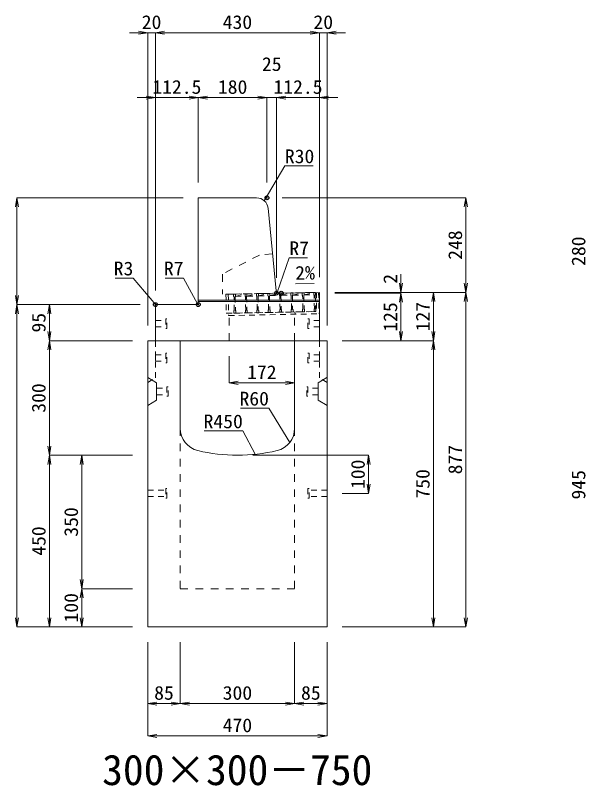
# Model space of a CAD drawing. Units: millimetres at full size; some dimension numbers follow another scale. Extents: x -18734 to 51600, y -18820 to 17820.
# Drawn here: x 3318 to 4813, y 12934 to 14953 of the extents above; entities that cross this region are included whole.
import ezdxf
from ezdxf.enums import TextEntityAlignment as Align

# ---------------------------------------------------------------- set-up
doc = ezdxf.new("R2010")
doc.units = ezdxf.units.MM
doc.header["$LTSCALE"] = 20
doc.header["$PDMODE"] = 32
doc.header["$PDSIZE"] = 10
doc.linetypes.add('USER1', pattern=[2, 1, -1])
doc.linetypes.add('USER2', pattern=[1.35, 0.75, -0.6])
for name, color, linetype, lineweight in [('インサート', 3, 'USER2', 9), ('グレーチング', 7, 'USER2', 5), ('受枠', 3, 'USER2', 9), ('寸法線', 7, 'Continuous', 13), ('引出線', 4, 'Continuous', 13), ('本体', 2, 'Continuous', 13), ('目地', 132, 'Continuous', 5)]:
    doc.layers.add(name, color=color, linetype=linetype, lineweight=lineweight)
doc.layers.add('作業エリア', color=11, linetype='Continuous')
doc.layers.add('文字', color=7, linetype='Continuous')
doc.styles.add('ＭＳ 明朝', font='')
doc.styles.get('ＭＳ 明朝').set_extended_font_data('MS Mincho')

# ---------------------------------------------------------------- blocks, each defined once
blk = doc.blocks.new('open_arrow')
at = {"color": 0, "linetype": 'Continuous', "lineweight": -2}
blk.add_lwpolyline([(7.5, 1.25), (0, 0), (7.5, -1.25)], dxfattribs=at)

msp = doc.modelspace()

# ---------------------------------------------------------------- linework, layer by layer
at = {"layer": 'インサート'}
for p, q in [((3685, 14153.5), (3712, 14153.5)), ((3685, 14153.5), (3685, 14136.5)), ((3715, 14157.5), (3712, 14157.5)), ((3712, 14157.5), (3712, 14132.5)), ((3715, 14132.5), (3715, 14157.5)), ((4085, 14157.5), (4088, 14157.5)), ((4085, 14132.5), (4085, 14157.5)), ((4088, 14157.5), (4088, 14132.5)), ((4115, 14153.5), (4088, 14153.5)), ((4115, 14153.5), (4115, 14136.5)), ((3685, 14136.5), (3712, 14136.5)), ((3712, 14132.5), (3715, 14132.5)), ((4088, 14132.5), (4085, 14132.5)), ((4115, 14136.5), (4088, 14136.5)), ((3685, 14063.5), (3712, 14063.5)), ((3685, 14063.5), (3685, 14046.5)), ((3715, 14067.5), (3712, 14067.5)), ((3712, 14067.5), (3712, 14042.5)), ((3715, 14042.5), (3715, 14067.5)), ((4085, 14067.5), (4088, 14067.5)), ((4085, 14042.5), (4085, 14067.5)), ((4088, 14067.5), (4088, 14042.5)), ((4115, 14063.5), (4088, 14063.5)), ((4115, 14063.5), (4115, 14046.5)), ((3685, 14046.5), (3712, 14046.5)), ((3712, 14042.5), (3715, 14042.5)), ((4088, 14042.5), (4085, 14042.5)), ((4115, 14046.5), (4088, 14046.5)), ((3718.2, 13979.5), (3715.2, 13979.5)), ((3715.2, 13979.5), (3715.2, 13954.5)), ((3718.2, 13954.5), (3718.2, 13979.5)), ((4081.8, 13979.5), (4084.8, 13979.5)), ((4081.8, 13954.5), (4081.8, 13979.5)), ((4084.8, 13979.5), (4084.8, 13954.5)), ((3688.2, 13975.5), (3715.2, 13975.5)), ((3688.2, 13975.5), (3688.2, 13958.5)), ((3688.2, 13958.5), (3715.2, 13958.5)), ((4111.8, 13975.5), (4084.8, 13975.5)), ((4111.8, 13958.5), (4084.8, 13958.5)), ((4111.8, 13975.5), (4111.8, 13958.5)), ((3715.2, 13954.5), (3718.2, 13954.5)), ((4084.8, 13954.5), (4081.8, 13954.5)), ((3665, 13708.5), (3712, 13708.5)), ((3665, 13708.5), (3665, 13691.5)), ((3715, 13712.5), (3712, 13712.5)), ((3712, 13712.5), (3712, 13687.5)), ((3715, 13687.5), (3715, 13712.5)), ((4088, 13712.5), (4085, 13712.5)), ((4085, 13712.5), (4085, 13687.5)), ((4088, 13687.5), (4088, 13712.5)), ((4135, 13708.5), (4088, 13708.5)), ((4135, 13691.5), (4135, 13708.5)), ((3665, 13691.5), (3712, 13691.5)), ((3712, 13687.5), (3715, 13687.5)), ((4085, 13687.5), (4088, 13687.5)), ((4135, 13691.5), (4088, 13691.5))]:
    msp.add_line(p, q, dxfattribs=at)
at = {"layer": 'グレーチング'}
for p, q in [((3889.92, 14222.5), (4104.88, 14226.8)), ((3895.04, 14216.6), (3919.92, 14223.1)), ((3925.04, 14217.2), (3949.91, 14223.7)), ((3955.03, 14217.8), (3979.91, 14224.3)), ((3955.03, 14217.8), (3980.03, 14218.3)), ((3985.03, 14218.4), (4009.9, 14224.9)), ((3985.03, 14218.4), (4010.02, 14218.9)), ((4015.02, 14219), (4039.89, 14225.5)), ((4015.02, 14219), (4040.01, 14219.5)), ((4045.01, 14219.6), (4069.89, 14226.1)), ((4045.01, 14219.6), (4070.01, 14220.1)), ((4075.01, 14220.2), (4099.88, 14226.7)), ((4075.01, 14220.2), (4100, 14220.7)), ((3895.04, 14216.6), (3920.04, 14217.1)), ((3925.04, 14217.2), (3950.03, 14217.7)), ((3890.92, 14172.51), (4105.88, 14176.81))]:
    msp.add_line(p, q, dxfattribs=at)
for points in [[(3889.92, 14222.5), (3894.92, 14222.6), (3895.04, 14216.6), (3894.06, 14215.58), (3894.78, 14179.59), (3895.8, 14178.61), (3895.92, 14172.61), (3890.92, 14172.51), (3890.8, 14178.51), (3891.78, 14179.53), (3891.06, 14215.52), (3890.04, 14216.5)], [(3919.92, 14223.1), (3924.92, 14223.2), (3925.04, 14217.2), (3924.06, 14216.18), (3924.78, 14180.19), (3925.8, 14179.21), (3925.92, 14173.21), (3920.92, 14173.11), (3920.8, 14179.11), (3921.78, 14180.13), (3921.06, 14216.12), (3920.04, 14217.1)], [(3949.91, 14223.7), (3954.91, 14223.8), (3955.03, 14217.8), (3954.05, 14216.78), (3954.77, 14180.79), (3955.79, 14179.81), (3955.91, 14173.81), (3950.91, 14173.71), (3950.79, 14179.71), (3951.77, 14180.73), (3951.05, 14216.72), (3950.03, 14217.7)], [(3979.91, 14224.3), (3984.91, 14224.4), (3985.03, 14218.4), (3984.05, 14217.38), (3984.77, 14181.39), (3985.79, 14180.41), (3985.91, 14174.41), (3980.91, 14174.31), (3980.79, 14180.31), (3981.77, 14181.33), (3981.05, 14217.32), (3980.03, 14218.3)], [(4009.9, 14224.9), (4014.9, 14225), (4015.02, 14219), (4014.04, 14217.98), (4014.76, 14181.99), (4015.78, 14181.01), (4015.9, 14175.01), (4010.9, 14174.91), (4010.78, 14180.91), (4011.76, 14181.93), (4011.04, 14217.92), (4010.02, 14218.9)], [(4039.89, 14225.5), (4044.89, 14225.6), (4045.01, 14219.6), (4044.03, 14218.58), (4044.75, 14182.59), (4045.77, 14181.61), (4045.89, 14175.61), (4040.89, 14175.51), (4040.77, 14181.51), (4041.75, 14182.53), (4041.03, 14218.52), (4040.01, 14219.5)], [(4069.89, 14226.1), (4074.89, 14226.2), (4075.01, 14220.2), (4074.03, 14219.18), (4074.75, 14183.19), (4075.77, 14182.21), (4075.89, 14176.21), (4070.89, 14176.11), (4070.77, 14182.11), (4071.75, 14183.13), (4071.03, 14219.12), (4070.01, 14220.1)], [(4099.88, 14226.7), (4104.88, 14226.8), (4105, 14220.8), (4104.02, 14219.78), (4104.74, 14183.79), (4105.76, 14182.81), (4105.88, 14176.81), (4100.88, 14176.71), (4100.76, 14182.71), (4101.74, 14183.73), (4101.02, 14219.72), (4100, 14220.7)]]:
    msp.add_lwpolyline(points, close=True, dxfattribs=at)
at = {"layer": '作業エリア'}
for p in [(3977.5, 14475), (4002.5, 14225), (4015, 14225), (3685, 14195), (3797.5, 14195)]:
    msp.add_point(p, dxfattribs=at)
at = {"layer": '受枠'}
for p, q in [((3869.93, 14222.1), (4112.88, 14226.96)), ((3869.93, 14222.1), (3870.93, 14172.11)), ((3875.93, 14222.22), (3877.05, 14166.23)), ((4106.88, 14226.84), (4107.88, 14176.85)), ((4112.88, 14226.96), (4114, 14170.97)), ((3870.93, 14172.11), (4107.88, 14176.85)), ((3877.05, 14166.23), (4114, 14170.97)), ((4050.89, 14175.71), (4051.01, 14169.71))]:
    msp.add_line(p, q, dxfattribs=at)
at = {"layer": '寸法線'}
for p, q in [((3733, 14907.69), (3617, 14907.69)), ((3665, 14140), (3665, 14907.69)), ((3685, 14907.69), (4115, 14907.69)), ((3685, 14232), (3685, 14907.69)), ((3685, 14232), (3685, 14907.69)), ((4067, 14907.69), (4183, 14907.69)), ((4115, 14267), (4115, 14907.69)), ((4115, 14267), (4115, 14907.69)), ((4135, 14140), (4135, 14907.69)), ((3637, 14737.69), (3797.5, 14737.69)), ((3685, 14232), (3685, 14737.69)), ((3797.5, 14737.69), (3977.5, 14737.69)), ((3797.5, 14515), (3797.5, 14737.69)), ((3797.5, 14515), (3797.5, 14737.69)), ((3929.5, 14737.69), (4050.5, 14737.69)), ((3977.5, 14515), (3977.5, 14737.69)), ((3977.5, 14515), (3977.5, 14737.69)), ((4002.5, 14265), (4002.5, 14737.69)), ((4002.5, 14737.69), (4163, 14737.69)), ((4002.5, 14265), (4002.5, 14737.69)), ((4115, 14267), (4115, 14737.69)), ((3322.06, 14195), (3322.06, 14475)), ((3757.5, 14475), (3322.06, 14475)), ((4017.5, 14475), (4498.78, 14475)), ((4498.78, 14227), (4498.78, 14475)), ((4328.78, 14177), (4328.78, 14275)), ((4155, 14227), (4498.78, 14227)), ((4155, 14227), (4413.78, 14227)), ((4155, 14227), (4328.78, 14227)), ((4155, 14227), (4498.78, 14227)), ((4155, 14225), (4328.78, 14225)), ((4155, 14225), (4328.78, 14225)), ((4328.78, 14100), (4328.78, 14225)), ((4413.78, 14100), (4413.78, 14227)), ((4498.78, 14227), (4498.78, 13350)), ((3322.06, 13350), (3322.06, 14195)), ((3645, 14195), (3322.06, 14195)), ((3645, 14195), (3322.06, 14195)), ((3407.06, 14100), (3407.06, 14195)), ((3645, 14195), (3407.06, 14195)), ((3407.06, 14100), (3407.06, 13800)), ((3625, 14100), (3407.06, 14100)), ((3625, 14100), (3407.06, 14100)), ((4175, 14100), (4413.78, 14100)), ((4175, 14100), (4413.78, 14100)), ((4175, 14100), (4328.78, 14100)), ((4413.78, 14100), (4413.78, 13350)), ((3878, 14060), (3878, 13989.77)), ((3878, 13989.77), (4050, 13989.77)), ((3625, 13800), (3407.06, 13800)), ((3407.06, 13350), (3407.06, 13800)), ((3625, 13800), (3407.06, 13800)), ((3492.06, 13800), (3492.06, 13450)), ((3625, 13800), (3492.06, 13800)), ((3940, 13800), (4243.78, 13800)), ((4243.78, 13800), (4243.78, 13700)), ((4175, 13700), (4243.78, 13700)), ((3625, 13450), (3492.06, 13450)), ((3492.06, 13450), (3492.06, 13350)), ((3625, 13450), (3492.06, 13450)), ((3625, 13350), (3322.06, 13350)), ((3625, 13350), (3407.06, 13350)), ((3625, 13350), (3492.06, 13350)), ((4175, 13350), (4413.78, 13350)), ((4175, 13350), (4498.78, 13350)), ((3665, 13310), (3665, 13148.84)), ((3665, 13310), (3665, 13063.84)), ((3750, 13310), (3750, 13148.84)), ((3750, 13310), (3750, 13148.84)), ((4050, 13310), (4050, 13148.84)), ((4050, 13310), (4050, 13148.84)), ((4135, 13310), (4135, 13148.84)), ((4135, 13310), (4135, 13063.84)), ((3665, 13148.84), (3750, 13148.84)), ((3750, 13148.84), (4050, 13148.84)), ((4050, 13148.84), (4135, 13148.84)), ((3665, 13063.84), (4135, 13063.84))]:
    msp.add_line(p, q, dxfattribs=at)
at = {"layer": '引出線'}
for points in [[(3970.48, 14467.24), (4024.33, 14558.64), (4099, 14558.64)], [(4004.14, 14226.81), (4036.08, 14317.58), (4084.01, 14317.58)], [(3685.88, 14194.12), (3627.15, 14264.49), (3579.43, 14264.49)], [(3795.45, 14197.05), (3758.75, 14264.49), (3710.82, 14264.49)], [(4052.12, 14249.12), (4100.83, 14250.1), (4052.08, 14249.12)], [(4037.07, 13833.32), (3982.66, 13923.21), (3907.98, 13923.21)], [(3946.44, 13802.4), (3914.22, 13863.55), (3813.21, 13863.55)]]:
    msp.add_lwpolyline(points, dxfattribs=at)
at = {"layer": '本体'}
for p, q in [((3797.5, 14475), (3797.5, 14202)), ((3797.5, 14475), (3950.35, 14475)), ((3980.2, 14447.99), (4001.87, 14231.3)), ((4015, 14225), (4008.83, 14225)), ((4115, 14227), (4015, 14225)), ((4115, 14227), (4115, 14100)), ((3685, 14192), (3685, 14100)), ((3790.5, 14195), (3688, 14195)), ((3665, 14100), (3665, 13350)), ((3665, 14100), (3750, 14100)), ((3685, 14100), (4115, 14100)), ((3750, 14100), (3750, 13870.53)), ((4050, 14100), (4135, 14100)), ((4050, 14100), (4050, 13870.53)), ((4135, 14100), (4135, 13350)), ((3665, 13350), (4135, 13350))]:
    msp.add_line(p, q, dxfattribs=at)
at = {"layer": '本体', "linetype": 'USER1'}
for p, q in [((3957.5, 14325), (3860.5, 14275)), ((3992.2, 14328), (3957.5, 14325)), ((3860.5, 14275), (3860.5, 14221.91)), ((4015, 14225), (3860.5, 14221.91)), ((3878, 14100), (3878, 14172.25)), ((4050, 14100), (4050, 14175.69))]:
    msp.add_line(p, q, dxfattribs=at)
at = {"layer": '本体', "linetype": 'USER2', "lineweight": 9}
for p, q in [((3685, 14003), (3685, 14100)), ((4115, 14003), (4115, 14100)), ((3665, 13990.5), (3685, 14003)), ((4135, 13990.5), (4115, 14003))]:
    msp.add_line(p, q, dxfattribs=at)
at = {"layer": '本体', "lineweight": 9}
for p, q in [((3665, 14004), (3688.2, 13989.5)), ((4134.58, 14003.74), (4111.8, 13989.5)), ((3688.2, 13989.5), (3688.2, 13944.5)), ((4111.8, 13989.5), (4111.8, 13944.5)), ((3688.2, 13944.5), (3665, 13930)), ((4111.8, 13944.5), (4135, 13930))]:
    msp.add_line(p, q, dxfattribs=at)
at = {"layer": '本体', "linetype": 'USER1', "lineweight": 15}
for p, q in [((3750, 13870.53), (3750, 13450)), ((4050, 13870.53), (4050, 13450)), ((3750, 13450), (4050, 13450))]:
    msp.add_line(p, q, dxfattribs=at)
at = {"layer": '本体'}
for centre, radius, start, end in [((3950.35, 14445), 30, 5.71059, 90), ((4008.83, 14232), 7, 185.71059, 270), ((3790.5, 14202), 7, 270, 0), ((3688, 14192), 3, 90, 180), ((3810, 13870.53), 60, 180, 256.65764), ((3990, 13870.53), 60, 283.34236, 0), ((3900, 14250), 450, 256.65764, 283.34236)]:
    msp.add_arc(centre, radius, start, end, dxfattribs=at)
at = {"layer": '目地'}
for p, q in [((4115, 14207), (3797.5, 14207)), ((4115, 14203), (3797.5, 14203))]:
    msp.add_line(p, q, dxfattribs=at)

# ---------------------------------------------------------------- block references
at = {"layer": '寸法線', "xscale": 3.2, "yscale": 3.2}
for p, rotation in [((3665, 14907.69), 180), ((4115, 14907.69), 180), ((4115, 14907.69), 180), ((3685, 14737.69), 180), ((3797.5, 14737.69), 180), ((3977.5, 14737.69), 180), ((3977.5, 14737.69), 180), ((3322.06, 14475), 270), ((4498.78, 14475), 270), ((4328.78, 14227), 90), ((4498.78, 14227), 90), ((3322.06, 14195), 90), ((4328.78, 14225), 270), ((4328.78, 14225), 270), ((4413.78, 14227), 270), ((4498.78, 14227), 270), ((3322.06, 14195), 270), ((3407.06, 14195), 270), ((3407.06, 14100), 90), ((4328.78, 14100), 90), ((4413.78, 14100), 90), ((3407.06, 14100), 270), ((4413.78, 14100), 270), ((4050, 13989.77), 180), ((3407.06, 13800), 90), ((3407.06, 13800), 270), ((3492.06, 13800), 270), ((4243.78, 13800), 270), ((4243.78, 13700), 90), ((3492.06, 13450), 90), ((3492.06, 13450), 270), ((3322.06, 13350), 90), ((3407.06, 13350), 90), ((3492.06, 13350), 90), ((4413.78, 13350), 90), ((4498.78, 13350), 90), ((3750, 13148.84), 180), ((4050, 13148.84), 180), ((4135, 13148.84), 180), ((4135, 13063.84), 180)]:
    msp.add_blockref('open_arrow', p, dxfattribs=dict(at, rotation=rotation))
for p in [(3685, 14907.69), (3685, 14907.69), (4135, 14907.69), (3797.5, 14737.69), (4002.5, 14737.69), (4002.5, 14737.69), (4115, 14737.69), (3878, 13989.77), (3665, 13148.84), (3750, 13148.84), (4050, 13148.84), (3665, 13063.84)]:
    msp.add_blockref('open_arrow', p, dxfattribs=at)
at = {"layer": '引出線', "xscale": 0.0533, "yscale": 0.0533}
for p, rotation in [((3970.48, 14467.24), 59.5), ((4052.12, 14249.12), 1.1), ((4004.14, 14226.81), 70.6), ((3685.88, 14194.12), 129.8), ((3795.45, 14197.05), 118.6), ((4037.07, 13833.32), 121.2), ((3946.44, 13802.4), 117.8)]:
    msp.add_blockref('open_arrow', p, dxfattribs=dict(at, rotation=rotation))

# ---------------------------------------------------------------- texts
at = {"layer": '寸法線', "style": 'ＭＳ 明朝', "width": 1.05}
for s, p in [('20', (3675, 14935.69)), ('430', (3900, 14935.69)), ('20', (4125, 14935.69)), ('25', (3990, 14825.69)), ('112.5', (3741.25, 14765.69)), ('180', (3887.5, 14765.69)), ('112.5', (4058.75, 14765.69)), ('172', (3964, 14017.77)), ('85', (3707.5, 13176.84)), ('300', (3900, 13176.84)), ('85', (4092.5, 13176.84)), ('470', (3900, 13091.84))]:
    msp.add_text(s, height=36.03, dxfattribs=at).set_placement(p, align=Align.MIDDLE_CENTER)
for s, p in [('248', (4470.78, 14351)), ('280', (4794.06, 14335)), ('2', (4300.78, 14262.59)), ('125', (4300.78, 14162.5)), ('127', (4385.78, 14163.5)), ('95', (3379.06, 14147.5)), ('300', (3379.06, 13950)), ('877', (4470.78, 13788.5)), ('100', (4215.78, 13750)), ('750', (4385.78, 13725)), ('945', (4794.06, 13722.5)), ('350', (3464.06, 13625)), ('450', (3379.06, 13575)), ('100', (3464.06, 13400))]:
    msp.add_text(s, height=36.03, rotation=90, dxfattribs=at).set_placement(p, align=Align.MIDDLE_CENTER)
at = {"layer": '引出線', "style": 'ＭＳ 明朝', "width": 1.05}
for s, p in [('R30', (4024.33, 14601.84)), ('R7', (4036.08, 14360.78))]:
    msp.add_text(s, height=36.03, dxfattribs=at).set_placement(p, align=Align.TOP_LEFT)
for s, p in [('R3', (3627.15, 14307.69)), ('R7', (3758.75, 14307.69)), ('R60', (3982.66, 13966.41)), ('R450', (3914.22, 13906.75))]:
    msp.add_text(s, height=36.03, dxfattribs=at).set_placement(p, align=Align.TOP_RIGHT)
msp.add_text('2%', height=36.03, rotation=1.146, dxfattribs=at).set_placement((4051.15, 14296.02), align=Align.TOP_LEFT)
at = {"layer": '文字', "style": 'ＭＳ 明朝'}
msp.add_text('300×300－750', height=80.06, dxfattribs=at).set_placement((3899.52, 12975.03), align=Align.MIDDLE_CENTER)

doc.saveas('drawing.dxf')
